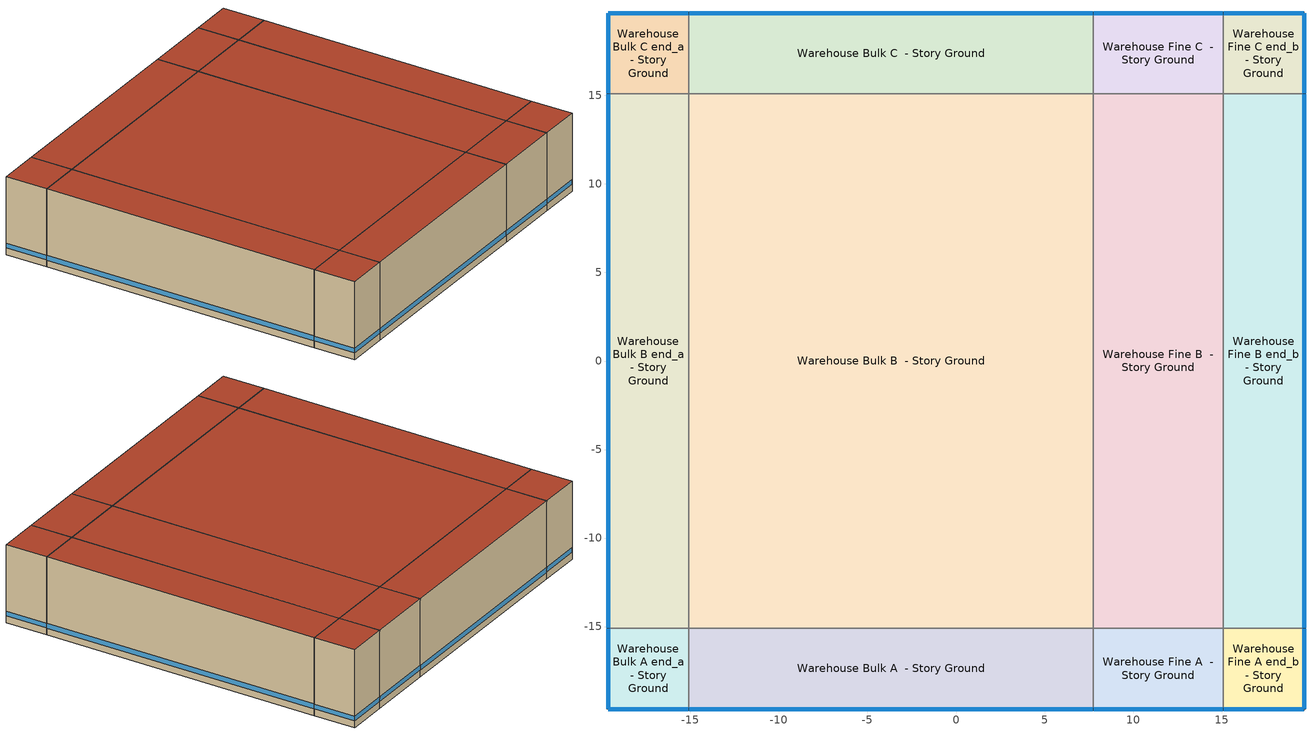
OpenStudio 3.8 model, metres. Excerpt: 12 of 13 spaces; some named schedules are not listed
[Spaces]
Warehouse Bulk A end_a - Story Ground
 floor ground (Foundation F 126 Perim 914 Area 209): -19.66,-19.66 -19.66,-15.09 -15.09,-15.09 -15.09,-19.66 z0
 wall outside: -19.66,-15.09 -19.66,-19.66 -15.09,-19.66 z0:8.53
 wall to Warehouse Bulk B end_a - Story Ground: -15.09,-15.09 -19.66,-15.09 z0:8.53
 wall to Warehouse Bulk A  - Story Ground: -15.09,-19.66 -15.09,-15.09 z0:8.53
 window (Window U-1.01 SHGC 0.74): -19.66,-15.11 -19.66,-19.64 / -19.64,-19.66 -15.11,-19.66 z0.76:1.28
 roof outside: -15.09,-19.66 -15.09,-15.09 -19.66,-15.09 -19.66,-19.66 z8.53
Warehouse Bulk B end_a - Story Ground
 floor ground (Foundation F 126 Perim 3018 Area 13797): -19.66,-15.09 -19.66,15.09 -15.09,15.09 -15.09,-15.09 z0
 wall outside: -19.66,15.09 -19.66,-15.09 z0:8.53
 wall to Warehouse Bulk C end_a - Story Ground: -15.09,15.09 -19.66,15.09 z0:8.53
 wall to Warehouse Bulk B  - Story Ground: -15.09,-15.09 -15.09,15.09 z0:8.53
 window (Window U-1.01 SHGC 0.74): -19.66,15.06 -19.66,-15.06 z0.76:1.27
 roof outside: -15.09,-15.09 -15.09,15.09 -19.66,15.09 -19.66,-15.09 z8.53
Warehouse Bulk C end_a - Story Ground
 floor ground (Foundation F 126 Perim 914 Area 209): -19.66,15.09 -19.66,19.66 -15.09,19.66 -15.09,15.09 z0
 wall outside: -15.09,19.66 -19.66,19.66 -19.66,15.09 z0:8.53
 wall to Warehouse Bulk C  - Story Ground: -15.09,15.09 -15.09,19.66 z0:8.53
 window (Window U-1.01 SHGC 0.74): -19.66,19.64 -19.66,15.11 / -15.11,19.66 -19.64,19.66 z0.76:1.28
 roof outside: -15.09,15.09 -15.09,19.66 -19.66,19.66 -19.66,15.09 z8.53
Warehouse Bulk A  - Story Ground
 floor ground (Foundation F 126 Perim 2283 Area 10439): -15.09,-19.66 -15.09,-15.09 7.74,-15.09 7.74,-19.66 z0
 wall outside: -15.09,-19.66 7.74,-19.66 z0:8.53
 wall to Warehouse Bulk B  - Story Ground: 7.74,-15.09 -15.09,-15.09 z0:8.53
 wall to Warehouse Fine A  - Story Ground: 7.74,-19.66 7.74,-15.09 z0:8.53
 window (Window U-1.01 SHGC 0.74): -15.06,-19.66 7.72,-19.66 z0.76:1.28
 roof outside: 7.74,-19.66 7.74,-15.09 -15.09,-15.09 -15.09,-19.66 z8.53
Warehouse Bulk B  - Story Ground
 floor ground (Foundation F 126 Perim 0 Area 68902): -15.09,-15.09 -15.09,15.09 7.74,15.09 7.74,-15.09 z0
 wall to Warehouse Bulk C  - Story Ground: 7.74,15.09 -15.09,15.09 z0:8.53
 wall to Warehouse Fine B  - Story Ground: 7.74,-15.09 7.74,15.09 z0:8.53
 roof outside: 7.74,-15.09 7.74,15.09 -15.09,15.09 -15.09,-15.09 z8.53
Warehouse Bulk C  - Story Ground
 floor ground (Foundation F 126 Perim 2283 Area 10439): -15.09,15.09 -15.09,19.66 7.74,19.66 7.74,15.09 z0
 wall outside: 7.74,19.66 -15.09,19.66 z0:8.53
 wall to Warehouse Fine C  - Story Ground: 7.74,15.09 7.74,19.66 z0:8.53
 window (Window U-1.01 SHGC 0.74): 7.72,19.66 -15.06,19.66 z0.76:1.28
 roof outside: 7.74,15.09 7.74,19.66 -15.09,19.66 -15.09,15.09 z8.53
Warehouse Fine A  - Story Ground
 floor ground (Foundation F 126 Perim 734 Area 3358): 7.74,-19.66 7.74,-15.09 15.09,-15.09 15.09,-19.66 z0
 wall outside: 7.74,-19.66 15.09,-19.66 z0:8.53
 wall to Warehouse Fine B  - Story Ground: 15.09,-15.09 7.74,-15.09 z0:8.53
 wall to Warehouse Fine A end_b - Story Ground: 15.09,-19.66 15.09,-15.09 z0:8.53
 window (Window U-1.01 SHGC 0.74): 7.77,-19.66 15.06,-19.66 z0.76:1.28
 roof outside: 15.09,-19.66 15.09,-15.09 7.74,-15.09 7.74,-19.66 z8.53
Warehouse Fine B  - Story Ground
 floor ground (Foundation F 126 Perim 0 Area 22163): 7.74,-15.09 7.74,15.09 15.09,15.09 15.09,-15.09 z0
 wall to Warehouse Fine C  - Story Ground: 15.09,15.09 7.74,15.09 z0:8.53
 wall to Warehouse Fine B end_b - Story Ground: 15.09,-15.09 15.09,15.09 z0:8.53
 roof outside: 15.09,-15.09 15.09,15.09 7.74,15.09 7.74,-15.09 z8.53
Warehouse Fine C  - Story Ground
 floor ground (Foundation F 126 Perim 734 Area 3358): 7.74,15.09 7.74,19.66 15.09,19.66 15.09,15.09 z0
 wall outside: 15.09,19.66 7.74,19.66 z0:8.53
 wall to Warehouse Fine C end_b - Story Ground: 15.09,15.09 15.09,19.66 z0:8.53
 window (Window U-1.01 SHGC 0.74): 15.06,19.66 7.77,19.66 z0.76:1.28
 roof outside: 15.09,15.09 15.09,19.66 7.74,19.66 7.74,15.09 z8.53
Warehouse Fine A end_b - Story Ground
 floor ground (Foundation F 126 Perim 914 Area 209): 15.09,-19.66 15.09,-15.09 19.66,-15.09 19.66,-19.66 z0
 wall outside: 15.09,-19.66 19.66,-19.66 19.66,-15.09 z0:8.53
 wall to Warehouse Fine B end_b - Story Ground: 19.66,-15.09 15.09,-15.09 z0:8.53
 window (Window U-1.01 SHGC 0.74): 15.11,-19.66 19.64,-19.66 / 19.66,-19.64 19.66,-15.11 z0.76:1.28
 roof outside: 19.66,-19.66 19.66,-15.09 15.09,-15.09 15.09,-19.66 z8.53
Warehouse Fine B end_b - Story Ground
 floor ground (Foundation F 126 Perim 3018 Area 13797): 15.09,-15.09 15.09,15.09 19.66,15.09 19.66,-15.09 z0
 wall outside: 19.66,-15.09 19.66,15.09 z0:8.53
 wall to Warehouse Fine C end_b - Story Ground: 19.66,15.09 15.09,15.09 z0:8.53
 window (Window U-1.01 SHGC 0.74): 19.66,-15.06 19.66,15.06 z0.76:1.27
 roof outside: 19.66,-15.09 19.66,15.09 15.09,15.09 15.09,-15.09 z8.53
Warehouse Fine C end_b - Story Ground
 floor ground (Foundation F 126 Perim 914 Area 209): 15.09,15.09 15.09,19.66 19.66,19.66 19.66,15.09 z0
 wall outside: 19.66,15.09 19.66,19.66 15.09,19.66 z0:8.53
 window (Window U-1.01 SHGC 0.74): 19.66,15.11 19.66,19.64 / 19.64,19.66 15.11,19.66 z0.76:1.28
 roof outside: 19.66,15.09 19.66,19.66 15.09,19.66 15.09,15.09 z8.53
[Site]
Opa Locka_FL_USA: Latitude {deg}=25.91; Longitude {deg}=-80.28; Time Zone {hr}=-5; Elevation {m}=3; Terrain=City
[Site:WaterMainsTemperature]
Calculation Method=Correlation; Annual Average Outdoor Air Temperature {C}=25.0958; Maximum Difference In Monthly Average Outdoor Air Temperatures {deltaC}=9.2
[SizingPeriod:DesignDay] Barometric Pressure {Pa}=101289; Rain Indicator=No; Snow Indicator=No; Day of Month=21; Daylight Saving Time Indicator=No; Humidity Condition Type=Wetbulb; Dry-Bulb Temperature Range Modifier Type=DefaultMultipliers
Name | Maximum Dry-Bulb Temperature {C} | Daily Dry-Bulb Temperature Range {deltaC} | Wind Speed {m/s} | Wind Direction {deg} | Month | Day Type | Wetbulb or DewPoint at Maximum Dry-Bulb {C} | Solar Model Indicator | ASHRAE Clear Sky Optical Depth for Beam Irradiance | ASHRAE Clear Sky Optical Depth for Diffuse Irradiance | Sky Clearness
Opa Locka Ann Clg .4% Condns DB=>MWB 1 | 33 | 7 | 4.6 | 120 | 8 | SummerDesignDay | 25.6 | ASHRAETau | 0.412 | 2.417
Opa Locka Ann Clg .4% Condns WB=>MDB 1 | 30.3 | 7 | 4.6 | 120 | 8 | SummerDesignDay | 27.4 | ASHRAETau | 0.412 | 2.417
Opa Locka Ann Htg 99.6% Condns DB 1 | 7.5 | 0 | 4 | 340 | 1 | WinterDesignDay | 7.5 | ASHRAEClearSky |  |  | 0
Opa Locka August .4% Condns DB=>MCWB 1 | 33.9 | 7 | 4.6 | 120 | 8 | SummerDesignDay | 25.9 | ASHRAETau | 0.412 | 2.417
[ClimateZones]
Climate Zone Institution Name 1=ASHRAE; Climate Zone Document Name 1=ANSI/ASHRAE Standard 169; Climate Zone Document Year 1=2006; Climate Zone Value 1=ASHRAE 169-2013-1A
[Building]
ComStock DOE Ref 1980-2004|Warehouse: North Axis {deg}=270; Default Construction Set=ComStock DOE Ref 1980-2004 - Warehouse - ASHRAE 169-2013-1A; Default Schedule Set=Building Default Schedule Set; Standards Building Type=Warehouse
[Site:GroundTemperature:FCfactorMethod]
January Ground Temperature {C}=26.2; February Ground Temperature {C}=24.8; March Ground Temperature {C}=23.7; April Ground Temperature {C}=22.5; May Ground Temperature {C}=22.8; June Ground Temperature {C}=23.2; July Ground Temperature {C}=23.8; August Ground Temperature {C}=25.2; September Ground Temperature {C}=25.9; October Ground Temperature {C}=26.9; November Ground Temperature {C}=27.1; December Ground Temperature {C}=26.9
[Construction:FfactorGroundFloor] F-Factor {W/m-K}=1.26344
Name | Area {m2} | PerimeterExposed {m}
Foundation F 126 Perim 914 Area 209 | 20.9032 | 9.144
Foundation F 126 Perim 0 Area 22163 | 221.626 | 0
Foundation F 126 Perim 2283 Area 10439 | 104.391 | 22.8328
Foundation F 126 Perim 3018 Area 13797 | 137.969 | 30.177
Foundation F 126 Perim 0 Area 68902 | 689.024 | 0
Foundation F 126 Perim 734 Area 3358 | 33.5777 | 7.3442
[DefaultConstructionSet]
ComStock DOE Ref 1980-2004 - Warehouse - ASHRAE 169-2013-1A: Default Exterior Surface Constructions=Default Surface Constructions 1; Default Interior Surface Constructions=Default Surface Constructions 2; Default Ground Contact Surface Constructions=Default Surface Constructions 3; Default Exterior SubSurface Constructions=Default Sub Surface Constructions 1; Default Interior SubSurface Constructions=Default Sub Surface Constructions 2; Interior Partition Construction=Typical Interior Partition
[DefaultSurfaceConstructions]
Name | Floor Construction | Wall Construction | Roof Ceiling Construction
Default Surface Constructions 1 | Typical Insulated Exterior Mass Floor | Typical Insulated Exterior Mass Wall R-2.39 | Typical Insulated Metal Building Roof R-10.0
Default Surface Constructions 2 | Typical Interior Floor | Typical Interior Wall | Typical Interior Ceiling
Default Surface Constructions 3 | Typical Insulated Carpeted 6in Slab Floor | Typical Insulated Basement Mass Wall
[Construction]
Typical Insulated Exterior Mass Floor: Typical Insulation R-9.22, 4 in. Normalweight Concrete Floor, Typical Carpet Pad
Typical Insulated Metal Building Roof R-10.0: Metal Roof Surface, Typical Insulation R-9.22
Typical Interior Floor: 100mm Normalweight concrete floor, CP02 CARPET PAD
Typical Interior Wall: G01 13mm gypsum board, G01 13mm gypsum board
Typical Interior Ceiling: CP02 CARPET PAD, 100mm Normalweight concrete floor
Typical Insulated Carpeted 6in Slab Floor: 6 in. Normalweight Concrete Floor, Typical Carpet Pad
Typical Insulated Basement Mass Wall: 8 in. Concrete Block Basement Wall
U 1.22 SHGC 0.25 Simple Glazing Window U-1.22 SHGC 0.25: U 1.22 SHGC 0.25 Simple Glazing U-1.22 SHGC 0.25
U 1.22 SHGC 0.25 Simple Glazing Window U-1.22 SHGC 0.25 1: U 1.22 SHGC 0.25 Simple Glazing U-1.22 SHGC 0.25 1
Typical Insulated Metal Door: F08 Metal surface, Typical Insulation
Typical Overhead Door: Typical Insulation
Typical Interior Window: Clear 3mm
Typical Interior Door; Typical Interior Partition: G05 25mm wood
Typical Insulated Exterior Mass Wall R-2.39: 1IN Stucco, 8IN CONCRETE HW RefBldg, 1/2IN Gypsum
InteriorFurnishings 1: Std Wood 6inch 1
Window U-1.01 SHGC 0.74: Simple Glazing Single - No LowE - Clear - Aluminum
[Material:NoMass] Roughness=Smooth; Thermal Absorptance=0.9; Solar Absorptance=0.7
Name | Thermal Resistance {m2-K/W} | Visible Absorptance
Typical Insulation R-9.22 | 1.62372 | 0.7
Typical Carpet Pad; CP02 CARPET PAD | 0.21648 | 0.8
Typical Insulation | 0.0282222 | 0.7
[Material] Thermal Absorptance=0.9
Name | Roughness | Thickness {m} | Conductivity {W/m-K} | Density {kg/m3} | Specific Heat {J/kg-K} | Solar Absorptance | Visible Absorptance
4 in. Normalweight Concrete Floor | MediumRough | 0.1016 | 2.31 | 2322 | 832 | 0.7 | 0.7
1/2IN Gypsum | Smooth | 0.0127 | 0.16 | 784.9 | 830 | 0.4 | 0.4
Metal Roof Surface; F08 Metal surface | Smooth | 0.0008 | 45.28 | 7824 | 500 | 0.7 | 0.7
100mm Normalweight concrete floor | MediumRough | 0.1016 | 2.31045 | 2322 | 832.557 | 0.7 | 0.7
G01 13mm gypsum board | Smooth | 0.0127 | 0.160031 | 800.001 | 1090.73 | 0.7 | 0.5
6 in. Normalweight Concrete Floor | MediumRough | 0.1524 | 2.31 | 2322 | 832 | 0.7 | 0.7
8 in. Concrete Block Basement Wall | MediumRough | 0.2032 | 1.326 | 1842 | 912 | 0.7 | 0.7
G05 25mm wood | MediumSmooth | 0.0254 | 0.15 | 608 | 1630 | 0.5 | 0.5
1IN Stucco | Smooth | 0.0253 | 0.6918 | 1858 | 837 | 0.7 | 0.92
8IN CONCRETE HW RefBldg | Rough | 0.2032 | 1.311 | 2240 | 836.8 | 0.7 | 0.7
Std Wood 6inch 1 | MediumSmooth | 0.15 | 0.12 | 540 | 1210 | 0.7 | 0.7
[DefaultSubSurfaceConstructions]
Name | Fixed Window Construction | Operable Window Construction | Door Construction | Overhead Door Construction | Tubular Daylight Dome Construction | Tubular Daylight Diffuser Construction
Default Sub Surface Constructions 1 | U 1.22 SHGC 0.25 Simple Glazing Window U-1.22 SHGC 0.25 | U 1.22 SHGC 0.25 Simple Glazing Window U-1.22 SHGC 0.25 1 | Typical Insulated Metal Door | Typical Overhead Door | Typical Interior Window | Typical Interior Window
Default Sub Surface Constructions 2 | Typical Interior Window | Typical Interior Window | Typical Interior Door
[WindowMaterial:SimpleGlazingSystem]
Name | U-Factor {W/m2-K} | Solar Heat Gain Coefficient | Visible Transmittance
U 1.22 SHGC 0.25 Simple Glazing U-1.22 SHGC 0.25; U 1.22 SHGC 0.25 Simple Glazing U-1.22 SHGC 0.25 1 | 6.92748 | 0.25 | 0.11
Simple Glazing Single - No LowE - Clear - Aluminum | 5.73505 | 0.744 | 0.754
[WindowMaterial:Glazing]
Clear 3mm: Optical Data Type=SpectralAverage; Thickness {m}=0.003; Solar Transmittance at Normal Incidence=0.837; Front Side Solar Reflectance at Normal Incidence=0.075; Back Side Solar Reflectance at Normal Incidence=0.075; Visible Transmittance at Normal Incidence=0.898; Front Side Visible Reflectance at Normal Incidence=0.081; Back Side Visible Reflectance at Normal Incidence=0.081; Infrared Transmittance at Normal Incidence=0; Front Side Infrared Hemispherical Emissivity=0.84; Back Side Infrared Hemispherical Emissivity=0.84; Conductivity {W/m-K}=0.9; Dirt Correction Factor for Solar and Visible Transmittance=1; Solar Diffusing=No
[SpaceType] Standards Building Type=Warehouse
Name | Default Schedule Set | Design Specification Outdoor Air Object | Standards Space Type
Warehouse Office - ComStock DOE Ref 1980-2004 | Warehouse Office Schedule Set | Warehouse Office Ventilation | Office
Warehouse Fine - ComStock DOE Ref 1980-2004 | Warehouse Fine Schedule Set | Warehouse Fine Ventilation | Fine
Warehouse Bulk - ComStock DOE Ref 1980-2004 | Warehouse Bulk Schedule Set | Warehouse Bulk Ventilation | Bulk
[BuildingStory]
Story Ground: Nominal Z Coordinate {m}=0; Nominal Floor to Floor Height {m}=8.5344
[Space] Building Story=Story Ground
Name | Space Type | Thermal Zone
Warehouse Bulk A end_a - Story Ground | Warehouse Bulk - ComStock DOE Ref 1980-2004 | Zone Warehouse Bulk A end_a - Story Ground
Warehouse Bulk B end_a - Story Ground | Warehouse Bulk - ComStock DOE Ref 1980-2004 | Zone Warehouse Bulk B end_a - Story Ground
Warehouse Bulk C end_a - Story Ground | Warehouse Bulk - ComStock DOE Ref 1980-2004 | Zone Warehouse Bulk C end_a - Story Ground
Warehouse Bulk A  - Story Ground | Warehouse Bulk - ComStock DOE Ref 1980-2004 | Zone Warehouse Bulk A  - Story Ground
Warehouse Bulk B  - Story Ground | Warehouse Bulk - ComStock DOE Ref 1980-2004 | Zone Warehouse Bulk B  - Story Ground
Warehouse Bulk C  - Story Ground | Warehouse Bulk - ComStock DOE Ref 1980-2004 | Zone Warehouse Bulk C  - Story Ground
Warehouse Fine A  - Story Ground | Warehouse Fine - ComStock DOE Ref 1980-2004 | Zone Warehouse Fine A  - Story Ground
Warehouse Fine B  - Story Ground | Warehouse Fine - ComStock DOE Ref 1980-2004 | Zone Warehouse Fine B  - Story Ground
Warehouse Fine C  - Story Ground | Warehouse Fine - ComStock DOE Ref 1980-2004 | Zone Warehouse Fine C  - Story Ground
Warehouse Fine A end_b - Story Ground | Warehouse Fine - ComStock DOE Ref 1980-2004 | Zone Warehouse Fine A end_b - Story Ground
Warehouse Fine B end_b - Story Ground | Warehouse Fine - ComStock DOE Ref 1980-2004 | Zone Warehouse Fine B end_b - Story Ground
Warehouse Fine C end_b - Story Ground | Warehouse Fine - ComStock DOE Ref 1980-2004 | Zone Warehouse Fine C end_b - Story Ground
Warehouse Office  - Story Ground | Warehouse Office - ComStock DOE Ref 1980-2004 | Zone Warehouse Office  - Story Ground
[ThermalZone] Multiplier=1; Use Ideal Air Loads=No
Name | Thermostat
Zone Warehouse Bulk A end_a - Story Ground | Warehouse Bulk - ComStock DOE Ref 1980-2004 Thermostat 1
Zone Warehouse Bulk B end_a - Story Ground | Warehouse Bulk - ComStock DOE Ref 1980-2004 Thermostat 3
Zone Warehouse Bulk C end_a - Story Ground | Warehouse Bulk - ComStock DOE Ref 1980-2004 Thermostat 5
Zone Warehouse Bulk A  - Story Ground | Warehouse Bulk - ComStock DOE Ref 1980-2004 Thermostat
Zone Warehouse Bulk B  - Story Ground | Warehouse Bulk - ComStock DOE Ref 1980-2004 Thermostat 2
Zone Warehouse Bulk C  - Story Ground | Warehouse Bulk - ComStock DOE Ref 1980-2004 Thermostat 4
Zone Warehouse Fine A  - Story Ground | Warehouse Fine - ComStock DOE Ref 1980-2004 Thermostat
Zone Warehouse Fine B  - Story Ground | Warehouse Fine - ComStock DOE Ref 1980-2004 Thermostat 2
Zone Warehouse Fine C  - Story Ground | Warehouse Fine - ComStock DOE Ref 1980-2004 Thermostat 4
Zone Warehouse Fine A end_b - Story Ground | Warehouse Fine - ComStock DOE Ref 1980-2004 Thermostat 1
Zone Warehouse Fine B end_b - Story Ground | Warehouse Fine - ComStock DOE Ref 1980-2004 Thermostat 3
Zone Warehouse Fine C end_b - Story Ground | Warehouse Fine - ComStock DOE Ref 1980-2004 Thermostat 5
Zone Warehouse Office  - Story Ground | Warehouse Office - ComStock DOE Ref 1980-2004 Thermostat
[Lights:Definition] Design Level Calculation Method=Watts/Area; Fraction Visible=0.2; Return Air Fraction=0
Name | Watts per Space Floor Area {W/m2} | Fraction Radiant
Warehouse Bulk - ComStock DOE Ref 1980-2004 General Lights Definition | 6.79891 | 0.465
Warehouse Fine - ComStock DOE Ref 1980-2004 General Lights Definition | 14.0011 | 0.465
Warehouse Office - ComStock DOE Ref 1980-2004 General Lights Definition | 8.57624 | 0.31
[ElectricEquipment:Definition] Design Level Calculation Method=Watts/Area; Fraction Latent=0; Fraction Radiant=0.5; Fraction Lost=0
Name | Watts per Space Floor Area {W/m2}
Warehouse Bulk Elec Equip Definition | 8.82014
Warehouse Office Elec Equip Definition | 27.8041
[ElectricEquipment]
Name | Electric Equipment Definition | Space or SpaceType
Warehouse Bulk Elec Equip | Warehouse Bulk Elec Equip Definition | Warehouse Bulk - ComStock DOE Ref 1980-2004
Warehouse Office Elec Equip | Warehouse Office Elec Equip Definition | Warehouse Office - ComStock DOE Ref 1980-2004
[DesignSpecification:OutdoorAir] Outdoor Air Method=Sum
Name | Outdoor Air Flow per Floor Area {m3/s-m2} | Outdoor Air Flow per Person {m3/s-person}
Warehouse Bulk Ventilation; Warehouse Fine Ventilation | 0.000254
Warehouse Office Ventilation |  | 0.00943895
[DefaultScheduleSet]
Name | Number of People Schedule | People Activity Level Schedule | Lighting Schedule | Electric Equipment Schedule | Infiltration Schedule | Hours of Operation Schedule
Warehouse Bulk Schedule Set; Warehouse Fine Schedule Set | Warehouse Bldg Occ | Warehouse Activity | Warehouse BLDG_LIGHT_STORAGE_SCH | Warehouse Bldg Equip | Always On
Warehouse Office Schedule Set | Warehouse Bldg Occ | Warehouse Activity | Warehouse BLDG_LIGHT_OFFICE_SCH | Warehouse Office_Plug_SCH | Always On
Building Default Schedule Set |  |  |  |  |  | Building Hours of Operation NonResidential
[People:Definition]
Warehouse Office People Definition: Number of People Calculation Method=People/Area; People per Space Floor Area {person/m2}=0.0210973; Fraction Radiant=0.3
[People]
Warehouse Office People: People Definition=Warehouse Office People Definition; Space or SpaceType=Warehouse Office - ComStock DOE Ref 1980-2004; Work Efficiency Schedule=Work Efficiency Schedule; Clothing Insulation Schedule=Clothing Schedule; Air Velocity Schedule=Air Velocity Schedule; Multiplier=1
[Exterior:Lights:Definition]
Name | Design Level {W}
Parking Areas and Drives Def (W/ft^2) | 0.0497494
Building Facades Def (W/ft^2) | 0.25
Main Entries Def (W/ft) | 30
Other Doors Def (W/ft) | 25
[Exterior:Lights] Schedule=Always On Discrete; Control Option=AstronomicalClock
Name | Exterior Lights Definition | Multiplier
Parking Areas and Drives | Parking Areas and Drives Def (W/ft^2) | 7087.5
Building Facades | Building Facades Def (W/ft^2) | 16088.5
Main Entries | Main Entries Def (W/ft) | 14
Other Doors | Other Doors Def (W/ft) | 14
[ThermostatSetpoint:DualSetpoint]
Name | Heating Setpoint Temperature Schedule | Cooling Setpoint Temperature Schedule
Warehouse Bulk - ComStock DOE Ref 1980-2004 Thermostat; Warehouse Bulk - ComStock DOE Ref 1980-2004 Thermostat 1; Warehouse Bulk - ComStock DOE Ref 1980-2004 Thermostat 2; Warehouse Bulk - ComStock DOE Ref 1980-2004 Thermostat 3; Warehouse Bulk - ComStock DOE Ref 1980-2004 Thermostat 4; Warehouse Bulk - ComStock DOE Ref 1980-2004 Thermostat 5 | Warehouse HtgSetp BulkStorage | Warehouse ClgSetp BulkStorage
Warehouse Fine - ComStock DOE Ref 1980-2004 Thermostat; Warehouse Fine - ComStock DOE Ref 1980-2004 Thermostat 1; Warehouse Fine - ComStock DOE Ref 1980-2004 Thermostat 2; Warehouse Fine - ComStock DOE Ref 1980-2004 Thermostat 3; Warehouse Fine - ComStock DOE Ref 1980-2004 Thermostat 4; Warehouse Fine - ComStock DOE Ref 1980-2004 Thermostat 5 | Warehouse HtgSetp FineStorage | Warehouse ClgSetp FineStorage
Warehouse Office - ComStock DOE Ref 1980-2004 Thermostat | Warehouse HtgSetp | Warehouse Cooling Setpoint
[InternalMass:Definition]
Internal Mass Definition 2: Construction=InteriorFurnishings 1; Design Level Calculation Method=SurfaceArea/Area; Surface Area per Space Floor Area=2
[InternalMass] Internal Mass Definition=Internal Mass Definition 2; Multiplier=1
Name | Space or SpaceType
Warehouse Office  - Story Ground Mass | Warehouse Office  - Story Ground
Warehouse Fine A end_b - Story Ground Mass | Warehouse Fine A end_b - Story Ground
Warehouse Fine C end_b - Story Ground Mass | Warehouse Fine C end_b - Story Ground
Warehouse Fine B  - Story Ground Mass | Warehouse Fine B  - Story Ground
Warehouse Fine B end_b - Story Ground Mass | Warehouse Fine B end_b - Story Ground
Warehouse Fine A  - Story Ground Mass | Warehouse Fine A  - Story Ground
Warehouse Fine C  - Story Ground Mass | Warehouse Fine C  - Story Ground
[Lights] Fraction Replaceable=1
Name | Lights Definition | Space or SpaceType
Warehouse Bulk - ComStock DOE Ref 1980-2004 General Lighting | Warehouse Bulk - ComStock DOE Ref 1980-2004 General Lights Definition | Warehouse Bulk - ComStock DOE Ref 1980-2004
Warehouse Fine - ComStock DOE Ref 1980-2004 General Lighting | Warehouse Fine - ComStock DOE Ref 1980-2004 General Lights Definition | Warehouse Fine - ComStock DOE Ref 1980-2004
Warehouse Office - ComStock DOE Ref 1980-2004 General Lighting | Warehouse Office - ComStock DOE Ref 1980-2004 General Lights Definition | Warehouse Office - ComStock DOE Ref 1980-2004
[SpaceInfiltration:DesignFlowRate] Design Flow Rate Calculation Method=Flow/ExteriorArea; Flow per Exterior Surface Area {m3/s-m2}=0.000619923; Velocity Term Coefficient=0
Name | Space or SpaceType | Schedule | Constant Term Coefficient | Temperature Term Coefficient | Velocity Squared Term Coefficient
Warehouse Office  - Story Ground HVAC On Infiltration | Warehouse Office  - Story Ground | Infiltration HVAC On Schedule | 0.0306 | -0.0021 | 0.034
Warehouse Office  - Story Ground HVAC Off Infiltration | Warehouse Office  - Story Ground | Infiltration HVAC Off Schedule | 0 | 0.0127 | 0.0448
Warehouse Fine A end_b - Story Ground HVAC On Infiltration | Warehouse Fine A end_b - Story Ground | Infiltration HVAC On Schedule | 0.0306 | -0.0021 | 0.034
Warehouse Fine A end_b - Story Ground HVAC Off Infiltration | Warehouse Fine A end_b - Story Ground | Infiltration HVAC Off Schedule | 0 | 0.0127 | 0.0448
Warehouse Fine C end_b - Story Ground HVAC On Infiltration | Warehouse Fine C end_b - Story Ground | Infiltration HVAC On Schedule | 0.0306 | -0.0021 | 0.034
Warehouse Fine C end_b - Story Ground HVAC Off Infiltration | Warehouse Fine C end_b - Story Ground | Infiltration HVAC Off Schedule | 0 | 0.0127 | 0.0448
Warehouse Fine B  - Story Ground HVAC On Infiltration | Warehouse Fine B  - Story Ground | Infiltration HVAC On Schedule | 0.0306 | -0.0021 | 0.034
Warehouse Fine B  - Story Ground HVAC Off Infiltration | Warehouse Fine B  - Story Ground | Infiltration HVAC Off Schedule | 0 | 0.0127 | 0.0448
Warehouse Bulk C  - Story Ground HVAC On Infiltration | Warehouse Bulk C  - Story Ground | Infiltration HVAC On Schedule | 0.0306 | -0.0021 | 0.034
Warehouse Bulk C  - Story Ground HVAC Off Infiltration | Warehouse Bulk C  - Story Ground | Infiltration HVAC Off Schedule | 0 | 0.0127 | 0.0448
Warehouse Fine B end_b - Story Ground HVAC On Infiltration | Warehouse Fine B end_b - Story Ground | Infiltration HVAC On Schedule | 0.0306 | -0.0021 | 0.034
Warehouse Fine B end_b - Story Ground HVAC Off Infiltration | Warehouse Fine B end_b - Story Ground | Infiltration HVAC Off Schedule | 0 | 0.0127 | 0.0448
Warehouse Bulk B  - Story Ground HVAC On Infiltration | Warehouse Bulk B  - Story Ground | Infiltration HVAC On Schedule | 0.0306 | -0.0021 | 0.034
Warehouse Bulk B  - Story Ground HVAC Off Infiltration | Warehouse Bulk B  - Story Ground | Infiltration HVAC Off Schedule | 0 | 0.0127 | 0.0448
Warehouse Fine A  - Story Ground HVAC On Infiltration | Warehouse Fine A  - Story Ground | Infiltration HVAC On Schedule | 0.0306 | -0.0021 | 0.034
Warehouse Fine A  - Story Ground HVAC Off Infiltration | Warehouse Fine A  - Story Ground | Infiltration HVAC Off Schedule | 0 | 0.0127 | 0.0448
Warehouse Bulk A  - Story Ground HVAC On Infiltration | Warehouse Bulk A  - Story Ground | Infiltration HVAC On Schedule | 0.0306 | -0.0021 | 0.034
Warehouse Bulk A  - Story Ground HVAC Off Infiltration | Warehouse Bulk A  - Story Ground | Infiltration HVAC Off Schedule | 0 | 0.0127 | 0.0448
Warehouse Bulk C end_a - Story Ground HVAC On Infiltration | Warehouse Bulk C end_a - Story Ground | Infiltration HVAC On Schedule | 0.0306 | -0.0021 | 0.034
Warehouse Bulk C end_a - Story Ground HVAC Off Infiltration | Warehouse Bulk C end_a - Story Ground | Infiltration HVAC Off Schedule | 0 | 0.0127 | 0.0448
Warehouse Fine C  - Story Ground HVAC On Infiltration | Warehouse Fine C  - Story Ground | Infiltration HVAC On Schedule | 0.0306 | -0.0021 | 0.034
Warehouse Fine C  - Story Ground HVAC Off Infiltration | Warehouse Fine C  - Story Ground | Infiltration HVAC Off Schedule | 0 | 0.0127 | 0.0448
Warehouse Bulk B end_a - Story Ground HVAC On Infiltration | Warehouse Bulk B end_a - Story Ground | Infiltration HVAC On Schedule | 0.0306 | -0.0021 | 0.034
Warehouse Bulk B end_a - Story Ground HVAC Off Infiltration | Warehouse Bulk B end_a - Story Ground | Infiltration HVAC Off Schedule | 0 | 0.0127 | 0.0448
Warehouse Bulk A end_a - Story Ground HVAC On Infiltration | Warehouse Bulk A end_a - Story Ground | Infiltration HVAC On Schedule | 0.0306 | -0.0021 | 0.034
Warehouse Bulk A end_a - Story Ground HVAC Off Infiltration | Warehouse Bulk A end_a - Story Ground | Infiltration HVAC Off Schedule | 0 | 0.0127 | 0.0448
[Schedule:Ruleset]
Name | Default Day Schedule | Summer Design Day Schedule | Winter Design Day Schedule
Warehouse Bldg Occ | Warehouse Bldg Occ Default | Warehouse Bldg Occ Summer Design Day | Warehouse Bldg Occ Winter Design Day
Warehouse Activity | Warehouse Activity Default | Warehouse Activity Summer Design Day | Warehouse Activity Winter Design Day
Warehouse BLDG_LIGHT_STORAGE_SCH | Warehouse BLDG_LIGHT_STORAGE_SCH Default | Warehouse BLDG_LIGHT_STORAGE_SCH Summer Design Day | Warehouse BLDG_LIGHT_STORAGE_SCH Winter Design Day
Warehouse Bldg Equip | Warehouse Bldg Equip Default | Warehouse Bldg Equip Summer Design Day | Warehouse Bldg Equip Winter Design Day
Always On | Always On Default
Clothing Schedule | Clothing Schedule Default Winter Clothes
Air Velocity Schedule | Air Velocity Schedule Default
Work Efficiency Schedule | Work Efficiency Schedule Default
Warehouse BLDG_LIGHT_OFFICE_SCH | Warehouse BLDG_LIGHT_OFFICE_SCH Default | Warehouse BLDG_LIGHT_OFFICE_SCH Summer Design Day | Warehouse BLDG_LIGHT_OFFICE_SCH Winter Design Day
Warehouse Office_Plug_SCH | Warehouse Office_Plug_SCH Default | Warehouse Office_Plug_SCH Summer Design Day | Warehouse Office_Plug_SCH Winter Design Day
Warehouse HtgSetp BulkStorage | Warehouse HtgSetp BulkStorage Default | Schedule Day 5 | Schedule Day 6
Warehouse ClgSetp BulkStorage | Warehouse ClgSetp BulkStorage Default | Warehouse ClgSetp BulkStorage Summer Design Day | Warehouse ClgSetp BulkStorage Winter Design Day
Warehouse HtgSetp FineStorage | Warehouse HtgSetp FineStorage Default | Schedule Day 2 | Schedule Day 3
Warehouse ClgSetp FineStorage | Warehouse ClgSetp FineStorage Default | Warehouse ClgSetp FineStorage Summer Design Day | Warehouse ClgSetp FineStorage Winter Design Day
Warehouse HtgSetp | Warehouse HtgSetp Default | Warehouse HtgSetp Summer Design Day | Warehouse HtgSetp Winter Design Day
Warehouse Cooling Setpoint | Warehouse Cooling Setpoint Default | Warehouse Cooling Setpoint Summer Design Day
Building Hours of Operation NonResidential | Building Hours of Operation NonResidential Default | Building Hours of Operation NonResidential Summer Design Day | Building Hours of Operation NonResidential Winter Design Day
Infiltration HVAC On Schedule | Building Hours of Operation NonResidential Default 1 | Building Hours of Operation NonResidential Summer Design Day 1 | Building Hours of Operation NonResidential Winter Design Day 1
Infiltration HVAC Off Schedule | Infiltration HVAC Off Schedule Default Day Schedule | Infiltration HVAC Off Schedule Summer Design Day Schedule 1 | Infiltration HVAC Off Schedule Winter Design Day Schedule 1
[Schedule:Day]
Warehouse Bldg Occ Default: Average, 7, 0, 0, 7, 15, 0.0375, 7, 30, 0.075, 7, 45, 0.1125, 8, 0, 0.15, 8, 15, 0.2875, 8, 30, 0.425, 8, 45, 0.5625, 9, 0, 0.7, 9, 15, 0.75, 9, 30, 0.8, 9, 45, 0.85, 10, 0, 0.9, 15, 0, 0.9, 15, 15, 0.8, 15, 30, 0.7, 15, 45, 0.6, 16, 0, 0.5, 16, 15, 0.5875, 16, 30, 0.675, 16, 45, 0.7625, 17, 0, 0.85, 22, 0, 0.85, 22, 15, 0.6875, 22, 30, 0.525, 22, 45, 0.3625, 23, 0, 0.2, 23, 15, 0.15, 23, 30, 0.1, 23, 45, 0.05, 24, 0, 0
Warehouse Bldg Occ Summer Design Day; Building Hours of Operation NonResidential Winter Design Day; Building Hours of Operation NonResidential Summer Design Day; Building Hours of Operation NonResidential Summer Design Day 1; Building Hours of Operation NonResidential Winter Design Day 1: 24, 0, 1
Warehouse Bldg Occ Winter Design Day; Infiltration HVAC Off Schedule Summer Design Day Schedule 1; Infiltration HVAC Off Schedule Winter Design Day Schedule 1: 24, 0, 0
Warehouse Activity Default: Average, 24, 0, 120
Warehouse Activity Winter Design Day; Warehouse Activity Summer Design Day: 24, 0, 120
Warehouse HtgSetp BulkStorage Default; Warehouse HtgSetp FineStorage Default: Average, 24, 0, 16.1111
Warehouse ClgSetp BulkStorage Default: Average, 24, 0, 50
Warehouse ClgSetp BulkStorage Winter Design Day; Warehouse ClgSetp BulkStorage Summer Design Day: 24, 0, 50
Warehouse ClgSetp FineStorage Default: Average, 24, 0, 26.7
Warehouse ClgSetp FineStorage Winter Design Day; Warehouse ClgSetp FineStorage Summer Design Day: 24, 0, 26.7
Warehouse HtgSetp Default: Average, 0, 30, 21.1, 6, 30, 15.6, 24, 0, 21.1
Warehouse HtgSetp Winter Design Day; Warehouse HtgSetp Summer Design Day: 6, 0, 15.6, 7, 0, 17.8, 8, 0, 20, 18, 0, 21, 24, 0, 15.6
Warehouse Cooling Setpoint Default: Average, 8, 45, 27.3333, 24, 0, 27.3333
Warehouse Cooling Setpoint Summer Design Day: 6, 0, 30, 17, 0, 24, 24, 0, 30
Building Hours of Operation NonResidential Default; Building Hours of Operation NonResidential Default 1: 8, 30, 0, 22, 30, 1, 24, 0, 0
Infiltration HVAC Off Schedule Default Day Schedule: 8, 30, 1, 22, 30, 0, 24, 0, 1
Schedule Day 2; Schedule Day 3; Schedule Day 5; Schedule Day 6: 24, 0, 16.1111
[Schedule:Rule]
Schedule Rule 1: Schedule Ruleset=Warehouse Bldg Occ; Rule Order=0; Day Schedule=Warehouse Bldg Occ WntrDsn|Wknd Day; Apply Sunday=Yes; Apply Saturday=Yes; Date Specification Type=DateRange; Start Month=1; Start Day=1; End Month=12; End Day=31
Schedule Rule 8: Schedule Ruleset=Warehouse HtgSetp; Rule Order=1; Day Schedule=Warehouse HtgSetp Sat Day; Apply Saturday=Yes; Date Specification Type=DateRange; Start Month=1; Start Day=1; End Month=12; End Day=31
Schedule Rule 9: Schedule Ruleset=Warehouse HtgSetp; Rule Order=0; Day Schedule=Warehouse HtgSetp Sun Day; Apply Sunday=Yes; Date Specification Type=DateRange; Start Month=1; Start Day=1; End Month=12; End Day=31
Schedule Rule 10: Schedule Ruleset=Warehouse Cooling Setpoint; Rule Order=1; Day Schedule=Warehouse Cooling Setpoint Sat Day; Apply Saturday=Yes; Date Specification Type=DateRange; Start Month=1; Start Day=1; End Month=12; End Day=31
Schedule Rule 11: Schedule Ruleset=Warehouse Cooling Setpoint; Rule Order=0; Day Schedule=Warehouse Cooling Setpoint Wkdy|SmrDsn Day; Date Specification Type=DateRange; Start Month=1; Start Day=1; End Month=12; End Day=31; Apply Monday=Yes; Apply Tuesday=Yes; Apply Wednesday=Yes; Apply Thursday=Yes; Apply Friday=Yes
Building Hours of Operation NonResidential Sunday Rule: Schedule Ruleset=Building Hours of Operation NonResidential; Rule Order=0; Day Schedule=Building Hours of Operation NonResidential Sunday; Apply Sunday=Yes; Apply Saturday=Yes; Date Specification Type=DateRange; Start Month=1; Start Day=1; End Month=12; End Day=31
autogen Warehouse ClgSetp BulkStorage 0: Schedule Ruleset=Warehouse ClgSetp BulkStorage; Rule Order=0; Day Schedule=autogen Warehouse ClgSetp BulkStorage 0_day_sch; Apply Sunday=Yes; Apply Saturday=Yes; Date Specification Type=SpecificDates; Apply Monday=Yes; Apply Tuesday=Yes; Apply Wednesday=Yes; Apply Thursday=Yes; Apply Friday=Yes; Specific Month 1=1; Specific Day 1=6; Specific Month 2=1; Specific Day 2=7; Specific Month 3=1; Specific Day 3=13; Specific Month 4=1; Specific Day 4=14; Specific Month 5=1; Specific Day 5=20; Specific Month 6=1; Specific Day 6=21; Specific Month 7=1; Specific Day 7=27; Specific Month 8=1; Specific Day 8=28; Specific Month 9=2; Specific Day 9=3; Specific Month 10=2; Specific Day 10=4; Specific Month 11=2; Specific Day 11=10; Specific Month 12=2; Specific Day 12=11; Specific Month 13=2; Specific Day 13=17; Specific Month 14=2; Specific Day 14=18; Specific Month 15=2; Specific Day 15=24; Specific Month 16=2; Specific Day 16=25; Specific Month 17=3; Specific Day 17=3; Specific Month 18=3; Specific Day 18=4; Specific Month 19=3; Specific Day 19=10; Specific Month 20=3; Specific Day 20=11; Specific Month 21=3; Specific Day 21=17; Specific Month 22=3; Specific Day 22=18; Specific Month 23=3; Specific Day 23=24; Specific Month 24=3; Specific Day 24=25; Specific Month 25=3; Specific Day 25=31; Specific Month 26=4; Specific Day 26=1; Specific Month 27=4; Specific Day 27=7; Specific Month 28=4; Specific Day 28=8; Specific Month 29=4; Specific Day 29=14; Specific Month 30=4; Specific Day 30=15; Specific Month 31=4; Specific Day 31=21; Specific Month 32=4; Specific Day 32=22; Specific Month 33=4; Specific Day 33=28; Specific Month 34=4; Specific Day 34=29; Specific Month 35=5; Specific Day 35=5; Specific Month 36=5; Specific Day 36=6; Specific Month 37=5; Specific Day 37=12; Specific Month 38=5; Specific Day 38=13; Specific Month 39=5; Specific Day 39=19; Specific Month 40=5; Specific Day 40=20; Specific Month 41=5; Specific Day 41=26; Specific Month 42=5; Specific Day 42=27; Specific Month 43=6; Specific Day 43=2; Specific Month 44=6; Specific Day 44=3; Specific Month 45=6; Specific Day 45=9; Specific Month 46=6; Specific Day 46=10; Specific Month 47=6; Specific Day 47=16; Specific Month 48=6; Specific Day 48=17; Specific Month 49=6; Specific Day 49=23; Specific Month 50=6; Specific Day 50=24; Specific Month 51=6; Specific Day 51=30; Specific Month 52=7; Specific Day 52=1; Specific Month 53=7; Specific Day 53=7; Specific Month 54=7; Specific Day 54=8; Specific Month 55=7; Specific Day 55=14; Specific Month 56=7; Specific Day 56=15; Specific Month 57=7; Specific Day 57=21; Specific Month 58=7; Specific Day 58=22; Specific Month 59=7; Specific Day 59=28; Specific Month 60=7; Specific Day 60=29; Specific Month 61=8; Specific Day 61=4; Specific Month 62=8; Specific Day 62=5; Specific Month 63=8; Specific Day 63=11; Specific Month 64=8; Specific Day 64=12; Specific Month 65=8; Specific Day 65=18; Specific Month 66=8; Specific Day 66=19; Specific Month 67=8; Specific Day 67=25; Specific Month 68=8; Specific Day 68=26; Specific Month 69=9; Specific Day 69=1; Specific Month 70=9; Specific Day 70=2; Specific Month 71=9; Specific Day 71=8; Specific Month 72=9; Specific Day 72=9; Specific Month 73=9; Specific Day 73=15; Specific Month 74=9; Specific Day 74=16; Specific Month 75=9; Specific Day 75=22; Specific Month 76=9; Specific Day 76=23; Specific Month 77=9; Specific Day 77=29; Specific Month 78=9; Specific Day 78=30; Specific Month 79=10; Specific Day 79=6; Specific Month 80=10; Specific Day 80=7; Specific Month 81=10; Specific Day 81=13; Specific Month 82=10; Specific Day 82=14; Specific Month 83=10; Specific Day 83=20; Specific Month 84=10; Specific Day 84=21; Specific Month 85=10; Specific Day 85=27; Specific Month 86=10; Specific Day 86=28; Specific Month 87=11; Specific Day 87=3; Specific Month 88=11; Specific Day 88=4; Specific Month 89=11; Specific Day 89=10; Specific Month 90=11; Specific Day 90=11; Specific Month 91=11; Specific Day 91=17; Specific Month 92=11; Specific Day 92=18; Specific Month 93=11; Specific Day 93=24; Specific Month 94=11; Specific Day 94=25; Specific Month 95=12; Specific Day 95=1; Specific Month 96=12; Specific Day 96=2; Specific Month 97=12; Specific Day 97=8; Specific Month 98=12; Specific Day 98=9; Specific Month 99=12; Specific Day 99=15; Specific Month 100=12; Specific Day 100=16; Specific Month 101=12; Specific Day 101=22; Specific Month 102=12; Specific Day 102=23; Specific Month 103=12; Specific Day 103=29; Specific Month 104=12; Specific Day 104=30
autogen Warehouse ClgSetp FineStorage 0: Schedule Ruleset=Warehouse ClgSetp FineStorage; Rule Order=0; Day Schedule=autogen Warehouse ClgSetp FineStorage 0_day_sch; Apply Sunday=Yes; Apply Saturday=Yes; Date Specification Type=SpecificDates; Apply Monday=Yes; Apply Tuesday=Yes; Apply Wednesday=Yes; Apply Thursday=Yes; Apply Friday=Yes; Specific Month 1=1; Specific Day 1=6; Specific Month 2=1; Specific Day 2=7; Specific Month 3=1; Specific Day 3=13; Specific Month 4=1; Specific Day 4=14; Specific Month 5=1; Specific Day 5=20; Specific Month 6=1; Specific Day 6=21; Specific Month 7=1; Specific Day 7=27; Specific Month 8=1; Specific Day 8=28; Specific Month 9=2; Specific Day 9=3; Specific Month 10=2; Specific Day 10=4; Specific Month 11=2; Specific Day 11=10; Specific Month 12=2; Specific Day 12=11; Specific Month 13=2; Specific Day 13=17; Specific Month 14=2; Specific Day 14=18; Specific Month 15=2; Specific Day 15=24; Specific Month 16=2; Specific Day 16=25; Specific Month 17=3; Specific Day 17=3; Specific Month 18=3; Specific Day 18=4; Specific Month 19=3; Specific Day 19=10; Specific Month 20=3; Specific Day 20=11; Specific Month 21=3; Specific Day 21=17; Specific Month 22=3; Specific Day 22=18; Specific Month 23=3; Specific Day 23=24; Specific Month 24=3; Specific Day 24=25; Specific Month 25=3; Specific Day 25=31; Specific Month 26=4; Specific Day 26=1; Specific Month 27=4; Specific Day 27=7; Specific Month 28=4; Specific Day 28=8; Specific Month 29=4; Specific Day 29=14; Specific Month 30=4; Specific Day 30=15; Specific Month 31=4; Specific Day 31=21; Specific Month 32=4; Specific Day 32=22; Specific Month 33=4; Specific Day 33=28; Specific Month 34=4; Specific Day 34=29; Specific Month 35=5; Specific Day 35=5; Specific Month 36=5; Specific Day 36=6; Specific Month 37=5; Specific Day 37=12; Specific Month 38=5; Specific Day 38=13; Specific Month 39=5; Specific Day 39=19; Specific Month 40=5; Specific Day 40=20; Specific Month 41=5; Specific Day 41=26; Specific Month 42=5; Specific Day 42=27; Specific Month 43=6; Specific Day 43=2; Specific Month 44=6; Specific Day 44=3; Specific Month 45=6; Specific Day 45=9; Specific Month 46=6; Specific Day 46=10; Specific Month 47=6; Specific Day 47=16; Specific Month 48=6; Specific Day 48=17; Specific Month 49=6; Specific Day 49=23; Specific Month 50=6; Specific Day 50=24; Specific Month 51=6; Specific Day 51=30; Specific Month 52=7; Specific Day 52=1; Specific Month 53=7; Specific Day 53=7; Specific Month 54=7; Specific Day 54=8; Specific Month 55=7; Specific Day 55=14; Specific Month 56=7; Specific Day 56=15; Specific Month 57=7; Specific Day 57=21; Specific Month 58=7; Specific Day 58=22; Specific Month 59=7; Specific Day 59=28; Specific Month 60=7; Specific Day 60=29; Specific Month 61=8; Specific Day 61=4; Specific Month 62=8; Specific Day 62=5; Specific Month 63=8; Specific Day 63=11; Specific Month 64=8; Specific Day 64=12; Specific Month 65=8; Specific Day 65=18; Specific Month 66=8; Specific Day 66=19; Specific Month 67=8; Specific Day 67=25; Specific Month 68=8; Specific Day 68=26; Specific Month 69=9; Specific Day 69=1; Specific Month 70=9; Specific Day 70=2; Specific Month 71=9; Specific Day 71=8; Specific Month 72=9; Specific Day 72=9; Specific Month 73=9; Specific Day 73=15; Specific Month 74=9; Specific Day 74=16; Specific Month 75=9; Specific Day 75=22; Specific Month 76=9; Specific Day 76=23; Specific Month 77=9; Specific Day 77=29; Specific Month 78=9; Specific Day 78=30; Specific Month 79=10; Specific Day 79=6; Specific Month 80=10; Specific Day 80=7; Specific Month 81=10; Specific Day 81=13; Specific Month 82=10; Specific Day 82=14; Specific Month 83=10; Specific Day 83=20; Specific Month 84=10; Specific Day 84=21; Specific Month 85=10; Specific Day 85=27; Specific Month 86=10; Specific Day 86=28; Specific Month 87=11; Specific Day 87=3; Specific Month 88=11; Specific Day 88=4; Specific Month 89=11; Specific Day 89=10; Specific Month 90=11; Specific Day 90=11; Specific Month 91=11; Specific Day 91=17; Specific Month 92=11; Specific Day 92=18; Specific Month 93=11; Specific Day 93=24; Specific Month 94=11; Specific Day 94=25; Specific Month 95=12; Specific Day 95=1; Specific Month 96=12; Specific Day 96=2; Specific Month 97=12; Specific Day 97=8; Specific Month 98=12; Specific Day 98=9; Specific Month 99=12; Specific Day 99=15; Specific Month 100=12; Specific Day 100=16; Specific Month 101=12; Specific Day 101=22; Specific Month 102=12; Specific Day 102=23; Specific Month 103=12; Specific Day 103=29; Specific Month 104=12; Specific Day 104=30
autogen Warehouse HtgSetp BulkStorage 0: Schedule Ruleset=Warehouse HtgSetp BulkStorage; Rule Order=0; Day Schedule=autogen Warehouse HtgSetp BulkStorage 0_day_sch; Apply Sunday=Yes; Apply Saturday=Yes; Date Specification Type=SpecificDates; Apply Monday=Yes; Apply Tuesday=Yes; Apply Wednesday=Yes; Apply Thursday=Yes; Apply Friday=Yes; Specific Month 1=1; Specific Day 1=6; Specific Month 2=1; Specific Day 2=7; Specific Month 3=1; Specific Day 3=13; Specific Month 4=1; Specific Day 4=14; Specific Month 5=1; Specific Day 5=20; Specific Month 6=1; Specific Day 6=21; Specific Month 7=1; Specific Day 7=27; Specific Month 8=1; Specific Day 8=28; Specific Month 9=2; Specific Day 9=3; Specific Month 10=2; Specific Day 10=4; Specific Month 11=2; Specific Day 11=10; Specific Month 12=2; Specific Day 12=11; Specific Month 13=2; Specific Day 13=17; Specific Month 14=2; Specific Day 14=18; Specific Month 15=2; Specific Day 15=24; Specific Month 16=2; Specific Day 16=25; Specific Month 17=3; Specific Day 17=3; Specific Month 18=3; Specific Day 18=4; Specific Month 19=3; Specific Day 19=10; Specific Month 20=3; Specific Day 20=11; Specific Month 21=3; Specific Day 21=17; Specific Month 22=3; Specific Day 22=18; Specific Month 23=3; Specific Day 23=24; Specific Month 24=3; Specific Day 24=25; Specific Month 25=3; Specific Day 25=31; Specific Month 26=4; Specific Day 26=1; Specific Month 27=4; Specific Day 27=7; Specific Month 28=4; Specific Day 28=8; Specific Month 29=4; Specific Day 29=14; Specific Month 30=4; Specific Day 30=15; Specific Month 31=4; Specific Day 31=21; Specific Month 32=4; Specific Day 32=22; Specific Month 33=4; Specific Day 33=28; Specific Month 34=4; Specific Day 34=29; Specific Month 35=5; Specific Day 35=5; Specific Month 36=5; Specific Day 36=6; Specific Month 37=5; Specific Day 37=12; Specific Month 38=5; Specific Day 38=13; Specific Month 39=5; Specific Day 39=19; Specific Month 40=5; Specific Day 40=20; Specific Month 41=5; Specific Day 41=26; Specific Month 42=5; Specific Day 42=27; Specific Month 43=6; Specific Day 43=2; Specific Month 44=6; Specific Day 44=3; Specific Month 45=6; Specific Day 45=9; Specific Month 46=6; Specific Day 46=10; Specific Month 47=6; Specific Day 47=16; Specific Month 48=6; Specific Day 48=17; Specific Month 49=6; Specific Day 49=23; Specific Month 50=6; Specific Day 50=24; Specific Month 51=6; Specific Day 51=30; Specific Month 52=7; Specific Day 52=1; Specific Month 53=7; Specific Day 53=7; Specific Month 54=7; Specific Day 54=8; Specific Month 55=7; Specific Day 55=14; Specific Month 56=7; Specific Day 56=15; Specific Month 57=7; Specific Day 57=21; Specific Month 58=7; Specific Day 58=22; Specific Month 59=7; Specific Day 59=28; Specific Month 60=7; Specific Day 60=29; Specific Month 61=8; Specific Day 61=4; Specific Month 62=8; Specific Day 62=5; Specific Month 63=8; Specific Day 63=11; Specific Month 64=8; Specific Day 64=12; Specific Month 65=8; Specific Day 65=18; Specific Month 66=8; Specific Day 66=19; Specific Month 67=8; Specific Day 67=25; Specific Month 68=8; Specific Day 68=26; Specific Month 69=9; Specific Day 69=1; Specific Month 70=9; Specific Day 70=2; Specific Month 71=9; Specific Day 71=8; Specific Month 72=9; Specific Day 72=9; Specific Month 73=9; Specific Day 73=15; Specific Month 74=9; Specific Day 74=16; Specific Month 75=9; Specific Day 75=22; Specific Month 76=9; Specific Day 76=23; Specific Month 77=9; Specific Day 77=29; Specific Month 78=9; Specific Day 78=30; Specific Month 79=10; Specific Day 79=6; Specific Month 80=10; Specific Day 80=7; Specific Month 81=10; Specific Day 81=13; Specific Month 82=10; Specific Day 82=14; Specific Month 83=10; Specific Day 83=20; Specific Month 84=10; Specific Day 84=21; Specific Month 85=10; Specific Day 85=27; Specific Month 86=10; Specific Day 86=28; Specific Month 87=11; Specific Day 87=3; Specific Month 88=11; Specific Day 88=4; Specific Month 89=11; Specific Day 89=10; Specific Month 90=11; Specific Day 90=11; Specific Month 91=11; Specific Day 91=17; Specific Month 92=11; Specific Day 92=18; Specific Month 93=11; Specific Day 93=24; Specific Month 94=11; Specific Day 94=25; Specific Month 95=12; Specific Day 95=1; Specific Month 96=12; Specific Day 96=2; Specific Month 97=12; Specific Day 97=8; Specific Month 98=12; Specific Day 98=9; Specific Month 99=12; Specific Day 99=15; Specific Month 100=12; Specific Day 100=16; Specific Month 101=12; Specific Day 101=22; Specific Month 102=12; Specific Day 102=23; Specific Month 103=12; Specific Day 103=29; Specific Month 104=12; Specific Day 104=30
autogen Warehouse HtgSetp FineStorage 0: Schedule Ruleset=Warehouse HtgSetp FineStorage; Rule Order=0; Day Schedule=autogen Warehouse HtgSetp FineStorage 0_day_sch; Apply Sunday=Yes; Apply Saturday=Yes; Date Specification Type=SpecificDates; Apply Monday=Yes; Apply Tuesday=Yes; Apply Wednesday=Yes; Apply Thursday=Yes; Apply Friday=Yes; Specific Month 1=1; Specific Day 1=6; Specific Month 2=1; Specific Day 2=7; Specific Month 3=1; Specific Day 3=13; Specific Month 4=1; Specific Day 4=14; Specific Month 5=1; Specific Day 5=20; Specific Month 6=1; Specific Day 6=21; Specific Month 7=1; Specific Day 7=27; Specific Month 8=1; Specific Day 8=28; Specific Month 9=2; Specific Day 9=3; Specific Month 10=2; Specific Day 10=4; Specific Month 11=2; Specific Day 11=10; Specific Month 12=2; Specific Day 12=11; Specific Month 13=2; Specific Day 13=17; Specific Month 14=2; Specific Day 14=18; Specific Month 15=2; Specific Day 15=24; Specific Month 16=2; Specific Day 16=25; Specific Month 17=3; Specific Day 17=3; Specific Month 18=3; Specific Day 18=4; Specific Month 19=3; Specific Day 19=10; Specific Month 20=3; Specific Day 20=11; Specific Month 21=3; Specific Day 21=17; Specific Month 22=3; Specific Day 22=18; Specific Month 23=3; Specific Day 23=24; Specific Month 24=3; Specific Day 24=25; Specific Month 25=3; Specific Day 25=31; Specific Month 26=4; Specific Day 26=1; Specific Month 27=4; Specific Day 27=7; Specific Month 28=4; Specific Day 28=8; Specific Month 29=4; Specific Day 29=14; Specific Month 30=4; Specific Day 30=15; Specific Month 31=4; Specific Day 31=21; Specific Month 32=4; Specific Day 32=22; Specific Month 33=4; Specific Day 33=28; Specific Month 34=4; Specific Day 34=29; Specific Month 35=5; Specific Day 35=5; Specific Month 36=5; Specific Day 36=6; Specific Month 37=5; Specific Day 37=12; Specific Month 38=5; Specific Day 38=13; Specific Month 39=5; Specific Day 39=19; Specific Month 40=5; Specific Day 40=20; Specific Month 41=5; Specific Day 41=26; Specific Month 42=5; Specific Day 42=27; Specific Month 43=6; Specific Day 43=2; Specific Month 44=6; Specific Day 44=3; Specific Month 45=6; Specific Day 45=9; Specific Month 46=6; Specific Day 46=10; Specific Month 47=6; Specific Day 47=16; Specific Month 48=6; Specific Day 48=17; Specific Month 49=6; Specific Day 49=23; Specific Month 50=6; Specific Day 50=24; Specific Month 51=6; Specific Day 51=30; Specific Month 52=7; Specific Day 52=1; Specific Month 53=7; Specific Day 53=7; Specific Month 54=7; Specific Day 54=8; Specific Month 55=7; Specific Day 55=14; Specific Month 56=7; Specific Day 56=15; Specific Month 57=7; Specific Day 57=21; Specific Month 58=7; Specific Day 58=22; Specific Month 59=7; Specific Day 59=28; Specific Month 60=7; Specific Day 60=29; Specific Month 61=8; Specific Day 61=4; Specific Month 62=8; Specific Day 62=5; Specific Month 63=8; Specific Day 63=11; Specific Month 64=8; Specific Day 64=12; Specific Month 65=8; Specific Day 65=18; Specific Month 66=8; Specific Day 66=19; Specific Month 67=8; Specific Day 67=25; Specific Month 68=8; Specific Day 68=26; Specific Month 69=9; Specific Day 69=1; Specific Month 70=9; Specific Day 70=2; Specific Month 71=9; Specific Day 71=8; Specific Month 72=9; Specific Day 72=9; Specific Month 73=9; Specific Day 73=15; Specific Month 74=9; Specific Day 74=16; Specific Month 75=9; Specific Day 75=22; Specific Month 76=9; Specific Day 76=23; Specific Month 77=9; Specific Day 77=29; Specific Month 78=9; Specific Day 78=30; Specific Month 79=10; Specific Day 79=6; Specific Month 80=10; Specific Day 80=7; Specific Month 81=10; Specific Day 81=13; Specific Month 82=10; Specific Day 82=14; Specific Month 83=10; Specific Day 83=20; Specific Month 84=10; Specific Day 84=21; Specific Month 85=10; Specific Day 85=27; Specific Month 86=10; Specific Day 86=28; Specific Month 87=11; Specific Day 87=3; Specific Month 88=11; Specific Day 88=4; Specific Month 89=11; Specific Day 89=10; Specific Month 90=11; Specific Day 90=11; Specific Month 91=11; Specific Day 91=17; Specific Month 92=11; Specific Day 92=18; Specific Month 93=11; Specific Day 93=24; Specific Month 94=11; Specific Day 94=25; Specific Month 95=12; Specific Day 95=1; Specific Month 96=12; Specific Day 96=2; Specific Month 97=12; Specific Day 97=8; Specific Month 98=12; Specific Day 98=9; Specific Month 99=12; Specific Day 99=15; Specific Month 100=12; Specific Day 100=16; Specific Month 101=12; Specific Day 101=22; Specific Month 102=12; Specific Day 102=23; Specific Month 103=12; Specific Day 103=29; Specific Month 104=12; Specific Day 104=30
Building Hours of Operation NonResidential Sunday Rule 1: Schedule Ruleset=Infiltration HVAC On Schedule; Rule Order=0; Day Schedule=Building Hours of Operation NonResidential Sunday 1; Apply Sunday=Yes; Apply Saturday=Yes; Date Specification Type=DateRange; Start Month=1; Start Day=1; End Month=12; End Day=31
Infiltration HVAC Off Schedule Schedule Day 0 Rule: Schedule Ruleset=Infiltration HVAC Off Schedule; Rule Order=0; Day Schedule=Infiltration HVAC Off Schedule Schedule Day 0 1; Apply Sunday=Yes; Apply Saturday=Yes; Apply Monday=No; Apply Tuesday=No; Apply Wednesday=No; Apply Thursday=No; Apply Friday=No
[Schedule:Constant]
Always On Discrete: Value=1
